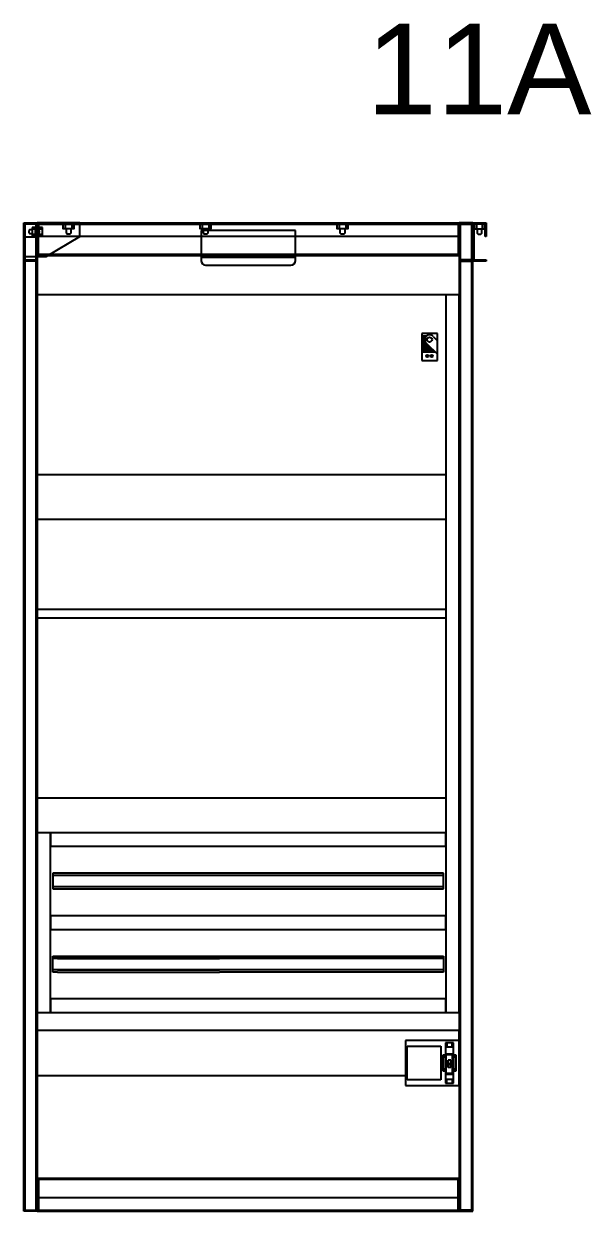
# Model space of a CAD drawing. Header units: millimetres. Extents: x 3151 to 30896, y 1337 to 7086.
# Drawn here: x 10379 to 11643, y 4337 to 6980 of the extents above; entities that cross this region are included whole.
import ezdxf

# ---------------------------------------------------------------- set-up
doc = ezdxf.new("R2010")
doc.units = ezdxf.units.MM
doc.linetypes.add('CENTER', pattern=[2, 1.25, -0.25, 0.25, -0.25])
doc.linetypes.add('DASHED2', pattern=[0.375, 0.25, -0.125])
doc.styles.get("Standard").update_dxf_attribs({"font": 'arial.ttf'})

msp = doc.modelspace()

# ---------------------------------------------------------------- linework, layer by layer
at = {"color": 7}
for p, q in [((10378.8, 6451.7), (10378.8, 6536.7)), ((10378.8, 6536.7), (10408.8, 6536.7)), ((10378.8, 4336.7), (10378.8, 6536.7)), ((10378.8, 6536.7), (10408.8, 6536.7)), ((10406.2, 6534), (10381.5, 6534)), ((10381.5, 6534), (10381.5, 6454.3)), ((10406.2, 6534), (10381.5, 6534)), ((10381.5, 6534), (10381.5, 4339.3)), ((10406.2, 6506.7), (10406.2, 6534)), ((10406.2, 4339.3), (10406.2, 6534)), ((10408.8, 6536.7), (10408.8, 6506.7)), ((10408.8, 6536.7), (10408.8, 6504.7)), ((10503.8, 6536.7), (10408.8, 6536.7)), ((10408.8, 6536.7), (10408.8, 4336.7)), ((10408.8, 6463.7), (10408.8, 6536.7)), ((10408.8, 6536.7), (11348.8, 6536.7)), ((10411.5, 6534), (11346.2, 6534)), ((10411.5, 6466.3), (10411.5, 6534)), ((10503.8, 6506.7), (10503.8, 6536.7)), ((11346.2, 6534), (11346.2, 6466.3)), ((11378.8, 6536.7), (11348.8, 6536.7)), ((11348.8, 6536.7), (11348.8, 6506.7)), ((11378.8, 6536.7), (11348.8, 6536.7)), ((11348.8, 6536.7), (11348.8, 4336.7)), ((11348.8, 6536.7), (11348.8, 6463.7)), ((11351.5, 6506.7), (11351.5, 6534)), ((11351.5, 6534), (11376.2, 6534)), ((11351.5, 6534), (11376.2, 6534)), ((11351.5, 4339.3), (11351.5, 6534)), ((11376.2, 6534), (11376.2, 6454.3)), ((11376.2, 6534), (11376.2, 4339.3)), ((11378.8, 6451.7), (11378.8, 6536.7)), ((11378.8, 6451.7), (11378.8, 6536.7)), ((11378.8, 6536.7), (11408.8, 6536.7)), ((11378.8, 4336.7), (11378.8, 6536.7)), ((11406.2, 6534), (11381.5, 6534)), ((11381.5, 6534), (11381.5, 6454.3)), ((11406.2, 6506.7), (11406.2, 6534)), ((11408.8, 6536.7), (11408.8, 6506.7)), ((10408.8, 6504.7), (10381.5, 6504.7)), ((10381.5, 6504.7), (10381.5, 6461.7)), ((10391.7, 6521.2), (10390.1, 6519.6)), ((10390.1, 6519.6), (10390.1, 6514.8)), ((10390.1, 6514.8), (10391.7, 6513.2)), ((10397.3, 6521.2), (10391.7, 6521.2)), ((10391.7, 6513.2), (10397.3, 6513.2)), ((10405.3, 6526.7), (10397.3, 6526.7)), ((10397.3, 6526.7), (10397.3, 6507.7)), ((10397.3, 6522.8), (10397.3, 6511.6)), ((10405.3, 6522.8), (10397.3, 6522.8)), ((10397.3, 6511.6), (10405.3, 6511.6)), ((10397.3, 6507.7), (10405.3, 6507.7)), ((10405.3, 6507.7), (10405.3, 6526.7)), ((10405.3, 6511.6), (10405.3, 6522.8)), ((10412.7, 6521.2), (10405.3, 6521.2)), ((10405.3, 6513.2), (10412.7, 6513.2)), ((10408.8, 6506.7), (10406.2, 6506.7)), ((11346.2, 6506.7), (10411.5, 6506.7)), ((10420.7, 6526.7), (10412.7, 6526.7)), ((10412.7, 6526.7), (10412.7, 6507.7)), ((10412.7, 6522.8), (10412.7, 6511.6)), ((10420.7, 6522.8), (10412.7, 6522.8)), ((10412.7, 6513.2), (10412.7, 6521.2)), ((10412.7, 6511.6), (10420.7, 6511.6)), ((10412.7, 6507.7), (10420.7, 6507.7)), ((10420.7, 6507.7), (10420.7, 6526.7)), ((10420.7, 6511.6), (10420.7, 6522.8)), ((10428.8, 6461.7), (10503.8, 6506.7)), ((10983.8, 6519.5), (10773.8, 6519.5)), ((10773.8, 6519.5), (10773.8, 6460.5)), ((10983.8, 6460.5), (10983.8, 6519.5)), ((11348.8, 6506.7), (11351.5, 6506.7)), ((11408.8, 6506.7), (11406.2, 6506.7)), ((10408.8, 6451.7), (10378.8, 6451.7)), ((10381.5, 6461.7), (10428.8, 6461.7)), ((10381.5, 6454.3), (10408.8, 6454.3)), ((11348.8, 6463.7), (10408.8, 6463.7)), ((10408.8, 6454.3), (10408.8, 6451.7)), ((11346.2, 6466.3), (10411.5, 6466.3)), ((10983.8, 6460.5), (10773.8, 6460.5)), ((10773.8, 6460.5), (10773.8, 6453)), ((10773.8, 6460.5), (10983.8, 6460.5)), ((10983.8, 6453), (10983.8, 6460.5)), ((11348.8, 6454.3), (11348.8, 6451.7)), ((11376.2, 6454.3), (11348.8, 6454.3)), ((11348.8, 6451.7), (11378.8, 6451.7)), ((11408.8, 6451.7), (11378.8, 6451.7)), ((11381.5, 6454.3), (11408.8, 6454.3)), ((11408.8, 6454.3), (11408.8, 6451.7)), ((10783.8, 6443), (10973.8, 6443)), ((11348.8, 6376.7), (10408.8, 6376.7)), ((10408.8, 6376.7), (10408.8, 5976.7)), ((11348.8, 6376.7), (11318.8, 6376.7)), ((11318.8, 6376.7), (11318.8, 4779.2)), ((11348.8, 4779.2), (11348.8, 6376.7)), ((11348.8, 5976.7), (11348.8, 6336.7)), ((11300.1, 6290.3), (11265.1, 6290.3)), ((11265.1, 6290.3), (11265.1, 6230.3)), ((11265.1, 6285.6), (11276.1, 6285.6)), ((11265.1, 6281.6), (11272.9, 6281.6)), ((11265.1, 6277.6), (11271.9, 6277.6)), ((11265.1, 6273.6), (11272.5, 6273.6)), ((11265.1, 6269.6), (11274.9, 6269.6)), ((11265.1, 6265.6), (11279, 6265.6)), ((11276, 6268.6), (11300.1, 6244.5)), ((11290.9, 6283.8), (11300.1, 6274.6)), ((11300.1, 6230.3), (11300.1, 6290.3)), ((11265.1, 6261.6), (11283, 6261.6)), ((11265.1, 6257.6), (11287, 6257.6)), ((11265.1, 6253.6), (11291, 6253.6)), ((11265.1, 6249.6), (11295, 6249.6)), ((11265.1, 6230.3), (11300.1, 6230.3)), ((10408.8, 5976.7), (11318.8, 5976.7)), ((11318.8, 5876.7), (10408.8, 5876.7)), ((10408.8, 5876.7), (10408.8, 5676.7)), ((11348.8, 5676.7), (11348.8, 5876.7)), ((10408.8, 5676.7), (11318.8, 5676.7)), ((11318.8, 5656.7), (10408.8, 5656.7)), ((10408.8, 5656.7), (10408.8, 5256.7)), ((11348.8, 5256.7), (11348.8, 5656.7)), ((10408.8, 5256.7), (11318.8, 5256.7)), ((10438.8, 5179.2), (10408.8, 5179.2)), ((10408.8, 5179.2), (10408.8, 4779.2)), ((11318.8, 5179.2), (10408.8, 5179.2)), ((10408.8, 5179.2), (10408.8, 4779.2)), ((10438.8, 4779.2), (10438.8, 5179.2)), ((11318.8, 5179.2), (10438.8, 5179.2)), ((10438.8, 5179.2), (10438.8, 5149.2)), ((11318.8, 5149.2), (11318.8, 5179.2)), ((11348.8, 4779.2), (11348.8, 5179.2)), ((10438.8, 5149.2), (11318.8, 5149.2)), ((11313.8, 5089.2), (10443.8, 5089.2)), ((10443.8, 5089.2), (10443.8, 5054.2)), ((11313.8, 5084.2), (10443.8, 5084.2)), ((11313.8, 5054.2), (11313.8, 5089.2)), ((11313.8, 5059.2), (10443.8, 5059.2)), ((10443.8, 5054.2), (11313.8, 5054.2)), ((11318.8, 4994.2), (10438.8, 4994.2)), ((10438.8, 4994.2), (10438.8, 4964.2)), ((11318.8, 4964.2), (11318.8, 4994.2)), ((10438.8, 4964.2), (11318.8, 4964.2)), ((10443.8, 4904.2), (10453.8, 4904.2)), ((10443.8, 4869.2), (10443.8, 4904.2)), ((10453.8, 4899.2), (10443.8, 4899.2)), ((10453.8, 4904.2), (10814.8, 4904.2)), ((10453.8, 4899.2), (10814.8, 4899.2)), ((10814.8, 4899.2), (10453.8, 4899.2)), ((10814.8, 4904.2), (11313.8, 4904.2)), ((11313.8, 4899.2), (10814.8, 4899.2)), ((11313.8, 4904.2), (11313.8, 4869.2)), ((10453.8, 4874.2), (10443.8, 4874.2)), ((10453.8, 4869.2), (10443.8, 4869.2)), ((10453.8, 4874.2), (10814.8, 4874.2)), ((10814.8, 4874.2), (10453.8, 4874.2)), ((10453.8, 4869.2), (10814.8, 4869.2)), ((11313.8, 4874.2), (10814.8, 4874.2)), ((11313.8, 4869.2), (10814.8, 4869.2)), ((11318.8, 4809.2), (10438.8, 4809.2)), ((10438.8, 4809.2), (10438.8, 4779.2)), ((11318.8, 4779.2), (11318.8, 4809.2)), ((10408.8, 4779.2), (10438.8, 4779.2)), ((10408.8, 4779.2), (11348.8, 4779.2)), ((10438.8, 4779.2), (11318.8, 4779.2)), ((11318.8, 4779.2), (11348.8, 4779.2)), ((11348.8, 4739.2), (10408.8, 4739.2)), ((10408.8, 4739.2), (10408.8, 4639.2)), ((11348.8, 4719.2), (11348.8, 4739.2)), ((11348.8, 4716.7), (11228.8, 4716.7)), ((11228.8, 4716.7), (11228.8, 4616.7)), ((11335.8, 4711.7), (11317.8, 4711.7)), ((11317.8, 4711.7), (11317.8, 4621.7)), ((11320.8, 4711.7), (11320.8, 4702.7)), ((11332.8, 4702.7), (11332.8, 4711.7)), ((11335.8, 4621.7), (11335.8, 4711.7)), ((11348.8, 4616.7), (11348.8, 4716.7)), ((11232.8, 4629.2), (11232.8, 4704.2)), ((11232.8, 4704.2), (11307.8, 4704.2)), ((11307.8, 4704.2), (11307.8, 4629.2)), ((11317.8, 4684.2), (11311.8, 4684.2)), ((11311.8, 4684.2), (11311.8, 4649.2)), ((11317.8, 4679.6), (11311.8, 4679.6)), ((11311.8, 4679.6), (11311.8, 4653.8)), ((11317.8, 4687.4), (11335.8, 4687.4)), ((11317.8, 4649.2), (11317.8, 4684.2)), ((11317.8, 4653.8), (11317.8, 4679.6)), ((11319.8, 4685.4), (11333.8, 4685.4)), ((11319.8, 4643.9), (11319.8, 4685.4)), ((11320.8, 4702.7), (11332.8, 4702.7)), ((11333.8, 4643.9), (11333.8, 4685.4)), ((11341.8, 4684.2), (11335.8, 4684.2)), ((11335.8, 4684.2), (11335.8, 4649.2)), ((11341.8, 4679.6), (11335.8, 4679.6)), ((11335.8, 4679.6), (11335.8, 4653.8)), ((11341.8, 4649.2), (11341.8, 4684.2)), ((11341.8, 4653.8), (11341.8, 4679.6)), ((11311.8, 4653.8), (11317.8, 4653.8)), ((11329.8, 4672.7), (11323.8, 4672.7)), ((11323.8, 4656.7), (11323.8, 4672.7)), ((11329.8, 4664.7), (11323.8, 4664.7)), ((11323.8, 4663.7), (11329.8, 4663.7)), ((11329.8, 4656.7), (11323.8, 4656.7)), ((11329.8, 4656.7), (11329.8, 4672.7)), ((11335.8, 4653.8), (11341.8, 4653.8)), ((10408.8, 4639.2), (11228.8, 4639.2)), ((11307.8, 4629.2), (11232.8, 4629.2)), ((11311.8, 4649.2), (11317.8, 4649.2)), ((11317.8, 4641.9), (11335.8, 4641.9)), ((11319.8, 4643.9), (11333.8, 4643.9)), ((11320.8, 4630.7), (11332.8, 4630.7)), ((11320.8, 4621.7), (11320.8, 4630.7)), ((11332.8, 4630.7), (11332.8, 4621.7)), ((11335.8, 4649.2), (11341.8, 4649.2)), ((11228.8, 4616.7), (11348.8, 4616.7)), ((11317.8, 4621.7), (11335.8, 4621.7)), ((11348.8, 4409.7), (10408.8, 4409.7)), ((10408.8, 4409.7), (10408.8, 4336.7)), ((11346.2, 4407), (10411.5, 4407)), ((10411.5, 4407), (10411.5, 4339.3)), ((11346.2, 4339.3), (11346.2, 4407)), ((11348.8, 4336.7), (11348.8, 4409.7)), ((11346.2, 4366.7), (10411.5, 4366.7)), ((10408.8, 4336.7), (10378.8, 4336.7)), ((10381.5, 4339.3), (10406.2, 4339.3)), ((10408.8, 4336.7), (11348.8, 4336.7)), ((10411.5, 4339.3), (11346.2, 4339.3)), ((11348.8, 4336.7), (11378.8, 4336.7)), ((11376.2, 4339.3), (11351.5, 4339.3))]:
    msp.add_line(p, q, dxfattribs=at)
at = {"color": 7, "linetype": 'DASHED2'}
for p, q in [((10503.8, 6533.7), (10411.8, 6533.7)), ((10411.8, 6533.7), (10411.8, 6506.7)), ((10473.3, 6536.7), (10473.3, 6533.7)), ((10484.3, 6536.7), (10484.3, 6533.7)), ((10408.8, 6521.7), (10411.8, 6521.7)), ((10408.8, 6512.7), (10411.8, 6512.7)), ((10411.8, 6506.7), (10408.8, 6506.7))]:
    msp.add_line(p, q, dxfattribs=at)
at = {"color": 7, "linetype": 'CENTER'}
msp.add_line((10415.3, 6517.2), (10405.3, 6517.2), dxfattribs=at)
at = {"color": 7}
for points in [[(10466.9, 6533.7), (10490.7, 6533.7), (10490.7, 6523.7), (10466.9, 6523.7)], [(10485.8, 6523.7), (10471.8, 6523.7), (10471.8, 6533.7), (10485.8, 6533.7)], [(10771.9, 6533.7), (10795.7, 6533.7), (10795.7, 6523.7), (10771.9, 6523.7)], [(10790.8, 6523.7), (10776.8, 6523.7), (10776.8, 6533.7), (10790.8, 6533.7)], [(11076.9, 6533.7), (11100.7, 6533.7), (11100.7, 6523.7), (11076.9, 6523.7)], [(11095.8, 6523.7), (11081.8, 6523.7), (11081.8, 6533.7), (11095.8, 6533.7)], [(11405.8, 6533.7), (11381.9, 6533.7), (11381.9, 6523.7), (11405.8, 6523.7)], [(11386.8, 6523.7), (11400.8, 6523.7), (11400.8, 6533.7), (11386.8, 6533.7)]]:
    msp.add_lwpolyline(points, close=True, dxfattribs=at)
for points in [[(10483.8, 6523.7), (10483.8, 6513.8), (10481.8, 6511.8), (10475.8, 6511.8), (10473.8, 6513.8), (10473.8, 6523.7)], [(10788.8, 6523.7), (10788.8, 6513.8), (10786.8, 6511.8), (10780.8, 6511.8), (10778.8, 6513.8), (10778.8, 6523.7)], [(11093.8, 6523.7), (11093.8, 6513.8), (11091.8, 6511.8), (11085.8, 6511.8), (11083.8, 6513.8), (11083.8, 6523.7)], [(11388.8, 6523.7), (11388.8, 6513.8), (11390.8, 6511.8), (11396.8, 6511.8), (11398.8, 6513.8), (11398.8, 6523.7)]]:
    msp.add_lwpolyline(points, dxfattribs=at)
for centre, radius in [((11282.6, 6277), 5.46), ((11277.6, 6240.3), 2.58), ((11287.6, 6240.3), 2.58)]:
    msp.add_circle(centre, radius, dxfattribs=at)
for centre, radius, start, end in [((10783.8, 6453), 10, 180, 270), ((10973.8, 6453), 10, 270, 0), ((11282.6, 6277.1), 10.7, 38.9347, 232.0042)]:
    msp.add_arc(centre, radius, start, end, dxfattribs=at)

# ---------------------------------------------------------------- texts
msp.add_text('11A', height=201.81, dxfattribs=at).set_placement((11141.7, 6778.3))

doc.saveas('drawing.dxf')
